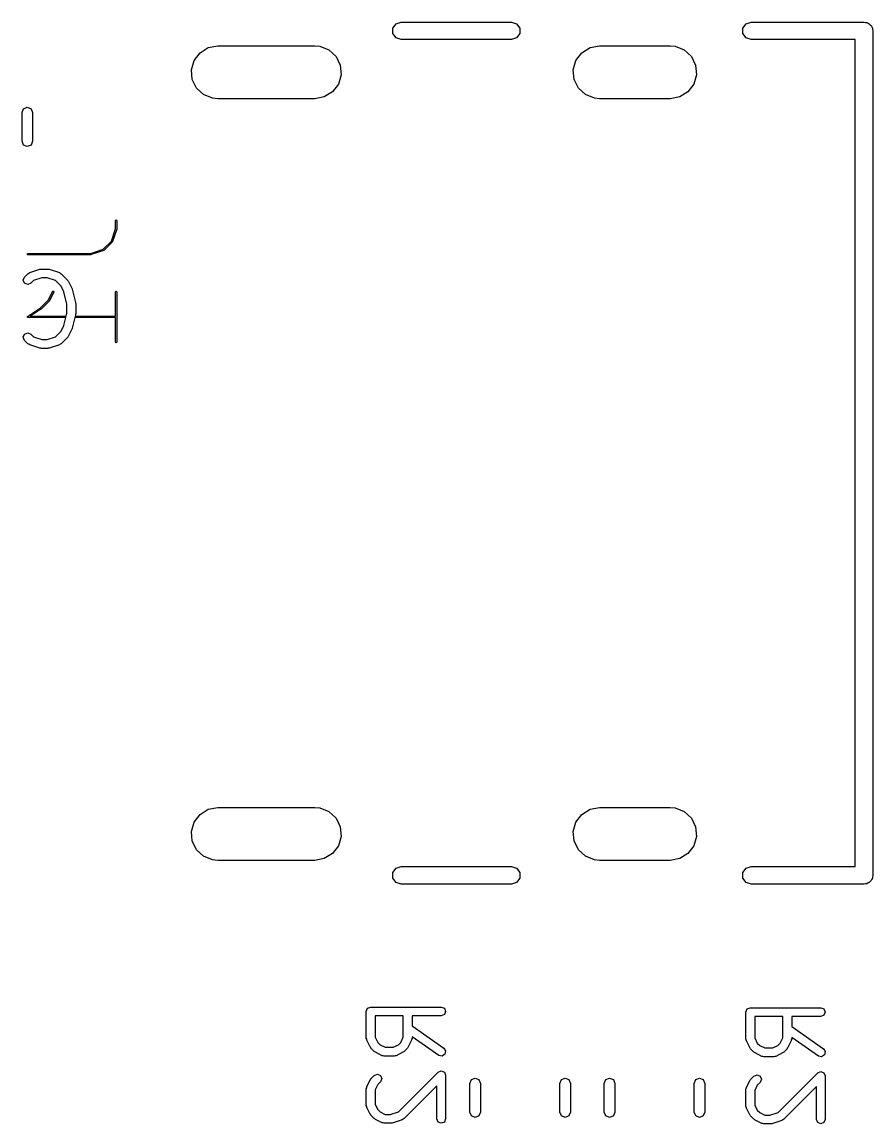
# Model space of a CAD drawing. Extents: x 0.03 to 2.09, y 0.22 to 4.14.
# Drawn here: x 1.6437 to 2.0236, y 1.409 to 1.9012 of the extents above; entities that cross this region are included whole.
import ezdxf

# ---------------------------------------------------------------- set-up
doc = ezdxf.new("R2010")
doc.units = 0
doc.header["$MEASUREMENT"] = 0
doc.layers.add('BLACK', color=7, linetype='CONTINUOUS')

msp = doc.modelspace()

# ---------------------------------------------------------------- linework, layer by layer
at = {"layer": 'BLACK', "linetype": 'CONTINUOUS'}
for p, q in [((1.80925, 1.89846), (1.81068, 1.90043)), ((1.81068, 1.90043), (1.81299, 1.90118)), ((1.81299, 1.90118), (1.8622, 1.90118)), ((1.8622, 1.90118), (1.86452, 1.90043)), ((1.86452, 1.90043), (1.86595, 1.89846)), ((1.96555, 1.89846), (1.96698, 1.90043)), ((1.96698, 1.90043), (1.96929, 1.90118)), ((1.96929, 1.90118), (2.01969, 1.90118)), ((2.01969, 1.90118), (2.02028, 1.90099)), ((2.02028, 1.90099), (2.0209, 1.90099)), ((2.0209, 1.90099), (2.02141, 1.90062)), ((2.02141, 1.90062), (2.022, 1.90043)), ((2.022, 1.90043), (2.02237, 1.89992)), ((2.02237, 1.89992), (2.02287, 1.89956)), ((1.80925, 1.89603), (1.80925, 1.89846)), ((1.81068, 1.89406), (1.80925, 1.89603)), ((1.86595, 1.89603), (1.86452, 1.89406)), ((1.86595, 1.89846), (1.86595, 1.89603)), ((1.96555, 1.89603), (1.96555, 1.89846)), ((1.96698, 1.89406), (1.96555, 1.89603)), ((2.02287, 1.89956), (2.02306, 1.89897)), ((2.02306, 1.89897), (2.02343, 1.89846)), ((2.02343, 1.89846), (2.02343, 1.89784)), ((2.02343, 1.89784), (2.02362, 1.89724)), ((2.02362, 1.89724), (2.02362, 1.52008)), ((1.72685, 1.88976), (1.7311, 1.89055)), ((1.7311, 1.89055), (1.77441, 1.89055)), ((1.77441, 1.89055), (1.7767, 1.89033)), ((1.7767, 1.89033), (1.78072, 1.88872)), ((1.81299, 1.89331), (1.81068, 1.89406)), ((1.8622, 1.89331), (1.81299, 1.89331)), ((1.86452, 1.89406), (1.8622, 1.89331)), ((1.89732, 1.88976), (1.90157, 1.89055)), ((1.90157, 1.89055), (1.93307, 1.89055)), ((1.93307, 1.89055), (1.93536, 1.89033)), ((1.93536, 1.89033), (1.93938, 1.88872)), ((1.96929, 1.89331), (1.96698, 1.89406)), ((2.01575, 1.89331), (1.96929, 1.89331)), ((2.01575, 1.52402), (2.01575, 1.89331)), ((1.72055, 1.88405), (1.72317, 1.88749)), ((1.72317, 1.88749), (1.72685, 1.88976)), ((1.78072, 1.88872), (1.78389, 1.88578)), ((1.78389, 1.88578), (1.78579, 1.8819)), ((1.89102, 1.88405), (1.89364, 1.88749)), ((1.89364, 1.88749), (1.89732, 1.88976)), ((1.93938, 1.88872), (1.94255, 1.88578)), ((1.94255, 1.88578), (1.94445, 1.8819)), ((1.71935, 1.87989), (1.72055, 1.88405)), ((1.78579, 1.8819), (1.78616, 1.87759)), ((1.88982, 1.87989), (1.89102, 1.88405)), ((1.94445, 1.8819), (1.94483, 1.87759)), ((1.71972, 1.87558), (1.71935, 1.87989)), ((1.72162, 1.8717), (1.71972, 1.87558)), ((1.78616, 1.87759), (1.78496, 1.87343)), ((1.89019, 1.87558), (1.88982, 1.87989)), ((1.89209, 1.8717), (1.89019, 1.87558)), ((1.94483, 1.87759), (1.94362, 1.87343)), ((1.72479, 1.86876), (1.72162, 1.8717)), ((1.78496, 1.87343), (1.78234, 1.86999)), ((1.89526, 1.86876), (1.89209, 1.8717)), ((1.94362, 1.87343), (1.941, 1.86999)), ((1.72881, 1.86715), (1.72479, 1.86876)), ((1.7311, 1.86693), (1.72881, 1.86715)), ((1.77441, 1.86693), (1.7311, 1.86693)), ((1.77866, 1.86772), (1.77441, 1.86693)), ((1.78234, 1.86999), (1.77866, 1.86772)), ((1.89928, 1.86715), (1.89526, 1.86876)), ((1.90157, 1.86693), (1.89928, 1.86715)), ((1.93307, 1.86693), (1.90157, 1.86693)), ((1.93732, 1.86772), (1.93307, 1.86693)), ((1.941, 1.86999), (1.93732, 1.86772)), ((1.6437, 1.86074), (1.64439, 1.86241)), ((1.6437, 1.84792), (1.6437, 1.86074)), ((1.64439, 1.86241), (1.64606, 1.8631)), ((1.64606, 1.8631), (1.64773, 1.86241)), ((1.64773, 1.86241), (1.64843, 1.86074)), ((1.64843, 1.86074), (1.64843, 1.84792)), ((1.64439, 1.84625), (1.6437, 1.84792)), ((1.64606, 1.84556), (1.64439, 1.84625)), ((1.64773, 1.84625), (1.64606, 1.84556)), ((1.64843, 1.84792), (1.64773, 1.84625)), ((1.68543, 1.81257), (1.68551, 1.81278)), ((1.68543, 1.80887), (1.68543, 1.81257)), ((1.68551, 1.81278), (1.68572, 1.81287)), ((1.68572, 1.81287), (1.68593, 1.81278)), ((1.68593, 1.81278), (1.68602, 1.81257)), ((1.68602, 1.81257), (1.68602, 1.80882)), ((1.68359, 1.80336), (1.68543, 1.80887)), ((1.686, 1.80873), (1.68413, 1.8031)), ((1.68602, 1.80882), (1.686, 1.80878)), ((1.686, 1.80878), (1.686, 1.80873)), ((1.67994, 1.79971), (1.68359, 1.80336)), ((1.68406, 1.80299), (1.68031, 1.79924)), ((1.68408, 1.80305), (1.68406, 1.80299)), ((1.68413, 1.8031), (1.68408, 1.80305)), ((1.64606, 1.79757), (1.64614, 1.79778)), ((1.64614, 1.79736), (1.64606, 1.79757)), ((1.64614, 1.79778), (1.64635, 1.79787)), ((1.64635, 1.79728), (1.64614, 1.79736)), ((1.64635, 1.79787), (1.67443, 1.79787)), ((1.67448, 1.79728), (1.64635, 1.79728)), ((1.67443, 1.79787), (1.67994, 1.79971)), ((1.67452, 1.7973), (1.67448, 1.79728)), ((1.67457, 1.79729), (1.67452, 1.7973)), ((1.68019, 1.79917), (1.67457, 1.79729)), ((1.68024, 1.79921), (1.68019, 1.79917)), ((1.68031, 1.79924), (1.68024, 1.79921)), ((1.64426, 1.7859), (1.64484, 1.78729)), ((1.64484, 1.78729), (1.64634, 1.78879)), ((1.64634, 1.78879), (1.64676, 1.78897)), ((1.64676, 1.78897), (1.64711, 1.78927)), ((1.64711, 1.78927), (1.65161, 1.79077)), ((1.65255, 1.78693), (1.64879, 1.78568)), ((1.65161, 1.79077), (1.65193, 1.79075)), ((1.65193, 1.79075), (1.65223, 1.79087)), ((1.65223, 1.79087), (1.65523, 1.79087)), ((1.65491, 1.78693), (1.65255, 1.78693)), ((1.65867, 1.78568), (1.65491, 1.78693)), ((1.65523, 1.79087), (1.65553, 1.79075)), ((1.65553, 1.79075), (1.65585, 1.79077)), ((1.65585, 1.79077), (1.66035, 1.78927)), ((1.66035, 1.78927), (1.6607, 1.78897)), ((1.6607, 1.78897), (1.66112, 1.78879)), ((1.66112, 1.78879), (1.66412, 1.78579)), ((1.64484, 1.78451), (1.64426, 1.7859)), ((1.64623, 1.78393), (1.64484, 1.78451)), ((1.64762, 1.78451), (1.64623, 1.78393)), ((1.64879, 1.78568), (1.64762, 1.78451)), ((1.66111, 1.78324), (1.65867, 1.78568)), ((1.66237, 1.78072), (1.66111, 1.78324)), ((1.66412, 1.78579), (1.66425, 1.78549)), ((1.66425, 1.78549), (1.66449, 1.78528)), ((1.66449, 1.78528), (1.66599, 1.78228)), ((1.66599, 1.78228), (1.66601, 1.78206)), ((1.66601, 1.78206), (1.66614, 1.78188)), ((1.66614, 1.78188), (1.66764, 1.77588)), ((1.65179, 1.77343), (1.65548, 1.77712)), ((1.65594, 1.77674), (1.65219, 1.77299)), ((1.65548, 1.77712), (1.65734, 1.78083)), ((1.65595, 1.77679), (1.65594, 1.77674)), ((1.65599, 1.77682), (1.65595, 1.77679)), ((1.65787, 1.78057), (1.65599, 1.77682)), ((1.65734, 1.78083), (1.65751, 1.78098)), ((1.65751, 1.78098), (1.65773, 1.78096)), ((1.65773, 1.78096), (1.65788, 1.78079)), ((1.65788, 1.78079), (1.65787, 1.78057)), ((1.66376, 1.77516), (1.66237, 1.78072)), ((1.68543, 1.7807), (1.68551, 1.78091)), ((1.68543, 1.76975), (1.68543, 1.7807)), ((1.68551, 1.78091), (1.68572, 1.78099)), ((1.68572, 1.78099), (1.68593, 1.78091)), ((1.68593, 1.78091), (1.68602, 1.7807)), ((1.68602, 1.7807), (1.68602, 1.7582)), ((1.64619, 1.7697), (1.65179, 1.77343)), ((1.65214, 1.77295), (1.64733, 1.76975)), ((1.65216, 1.77298), (1.65214, 1.77295)), ((1.65219, 1.77299), (1.65216, 1.77298)), ((1.66376, 1.77115), (1.66376, 1.77516)), ((1.66764, 1.77588), (1.6676, 1.77563)), ((1.6676, 1.77563), (1.6677, 1.7754)), ((1.6677, 1.7754), (1.6677, 1.7709)), ((1.64606, 1.76951), (1.64611, 1.76958)), ((1.64607, 1.76948), (1.64606, 1.76951)), ((1.64606, 1.76945), (1.64607, 1.76948)), ((1.64609, 1.76937), (1.64606, 1.76945)), ((1.64611, 1.76929), (1.64609, 1.76937)), ((1.64611, 1.76958), (1.64614, 1.76966)), ((1.64613, 1.76927), (1.64611, 1.76929)), ((1.64614, 1.76924), (1.64613, 1.76927)), ((1.64614, 1.76966), (1.64617, 1.76967)), ((1.64622, 1.76921), (1.64614, 1.76924)), ((1.64617, 1.76967), (1.64619, 1.7697)), ((1.6463, 1.76916), (1.64622, 1.76921)), ((1.64633, 1.76917), (1.6463, 1.76916)), ((1.64635, 1.76916), (1.64633, 1.76917)), ((1.66326, 1.76916), (1.64635, 1.76916)), ((1.64733, 1.76975), (1.66341, 1.76975)), ((1.66237, 1.76559), (1.66326, 1.76916)), ((1.66341, 1.76975), (1.66376, 1.77115)), ((1.66732, 1.76916), (1.66614, 1.76443)), ((1.68543, 1.76916), (1.66732, 1.76916)), ((1.66764, 1.77043), (1.66747, 1.76975)), ((1.66747, 1.76975), (1.68543, 1.76975)), ((1.6677, 1.7709), (1.6676, 1.77067)), ((1.6676, 1.77067), (1.66764, 1.77043)), ((1.68543, 1.7582), (1.68543, 1.76916)), ((1.64484, 1.7618), (1.64623, 1.76237)), ((1.64623, 1.76237), (1.64762, 1.7618)), ((1.65867, 1.76063), (1.66111, 1.76307)), ((1.66111, 1.76307), (1.66237, 1.76559)), ((1.66599, 1.76402), (1.66449, 1.76102)), ((1.66601, 1.76425), (1.66599, 1.76402)), ((1.66614, 1.76443), (1.66601, 1.76425)), ((1.64426, 1.7604), (1.64484, 1.7618)), ((1.64484, 1.75901), (1.64426, 1.7604)), ((1.64634, 1.75751), (1.64484, 1.75901)), ((1.64676, 1.75734), (1.64634, 1.75751)), ((1.64711, 1.75704), (1.64676, 1.75734)), ((1.65161, 1.75554), (1.64711, 1.75704)), ((1.64762, 1.7618), (1.64879, 1.76063)), ((1.64879, 1.76063), (1.65255, 1.75937)), ((1.65255, 1.75937), (1.65491, 1.75937)), ((1.65491, 1.75937), (1.65867, 1.76063)), ((1.66035, 1.75704), (1.65585, 1.75554)), ((1.6607, 1.75734), (1.66035, 1.75704)), ((1.66112, 1.75751), (1.6607, 1.75734)), ((1.66412, 1.76051), (1.66112, 1.75751)), ((1.66425, 1.76081), (1.66412, 1.76051)), ((1.66449, 1.76102), (1.66425, 1.76081)), ((1.68551, 1.75799), (1.68543, 1.7582)), ((1.68572, 1.75791), (1.68551, 1.75799)), ((1.68593, 1.75799), (1.68572, 1.75791)), ((1.68602, 1.7582), (1.68593, 1.75799)), ((1.65193, 1.75556), (1.65161, 1.75554)), ((1.65223, 1.75544), (1.65193, 1.75556)), ((1.65523, 1.75544), (1.65223, 1.75544)), ((1.65553, 1.75556), (1.65523, 1.75544)), ((1.65585, 1.75554), (1.65553, 1.75556)), ((1.72685, 1.5496), (1.7311, 1.55039)), ((1.7311, 1.55039), (1.77441, 1.55039)), ((1.77441, 1.55039), (1.7767, 1.55017)), ((1.89732, 1.5496), (1.90157, 1.55039)), ((1.90157, 1.55039), (1.93307, 1.55039)), ((1.93307, 1.55039), (1.93536, 1.55017)), ((1.72055, 1.54389), (1.72317, 1.54733)), ((1.72317, 1.54733), (1.72685, 1.5496)), ((1.7767, 1.55017), (1.78072, 1.54857)), ((1.78072, 1.54857), (1.78389, 1.54562)), ((1.78389, 1.54562), (1.78579, 1.54174)), ((1.89102, 1.54389), (1.89364, 1.54733)), ((1.89364, 1.54733), (1.89732, 1.5496)), ((1.93536, 1.55017), (1.93938, 1.54857)), ((1.93938, 1.54857), (1.94255, 1.54562)), ((1.94255, 1.54562), (1.94445, 1.54174)), ((1.71935, 1.53974), (1.72055, 1.54389)), ((1.78579, 1.54174), (1.78616, 1.53743)), ((1.88982, 1.53974), (1.89102, 1.54389)), ((1.94445, 1.54174), (1.94483, 1.53743)), ((1.71972, 1.53543), (1.71935, 1.53974)), ((1.78616, 1.53743), (1.78496, 1.53328)), ((1.89019, 1.53543), (1.88982, 1.53974)), ((1.94483, 1.53743), (1.94362, 1.53328)), ((1.72162, 1.53154), (1.71972, 1.53543)), ((1.72479, 1.5286), (1.72162, 1.53154)), ((1.78496, 1.53328), (1.78234, 1.52983)), ((1.89209, 1.53154), (1.89019, 1.53543)), ((1.89526, 1.5286), (1.89209, 1.53154)), ((1.94362, 1.53328), (1.941, 1.52983)), ((1.72881, 1.527), (1.72479, 1.5286)), ((1.7311, 1.52677), (1.72881, 1.527)), ((1.77441, 1.52677), (1.7311, 1.52677)), ((1.77866, 1.52756), (1.77441, 1.52677)), ((1.78234, 1.52983), (1.77866, 1.52756)), ((1.89928, 1.527), (1.89526, 1.5286)), ((1.90157, 1.52677), (1.89928, 1.527)), ((1.93307, 1.52677), (1.90157, 1.52677)), ((1.93732, 1.52756), (1.93307, 1.52677)), ((1.941, 1.52983), (1.93732, 1.52756)), ((1.80925, 1.5213), (1.81068, 1.52326)), ((1.80925, 1.51886), (1.80925, 1.5213)), ((1.81068, 1.52326), (1.81299, 1.52402)), ((1.81299, 1.52402), (1.8622, 1.52402)), ((1.8622, 1.52402), (1.86452, 1.52326)), ((1.86452, 1.52326), (1.86595, 1.5213)), ((1.86595, 1.5213), (1.86595, 1.51886)), ((1.96555, 1.5213), (1.96698, 1.52326)), ((1.96555, 1.51886), (1.96555, 1.5213)), ((1.96698, 1.52326), (1.96929, 1.52402)), ((1.96929, 1.52402), (2.01575, 1.52402)), ((1.81068, 1.51689), (1.80925, 1.51886)), ((1.81299, 1.51614), (1.81068, 1.51689)), ((1.8622, 1.51614), (1.81299, 1.51614)), ((1.86452, 1.51689), (1.8622, 1.51614)), ((1.86595, 1.51886), (1.86452, 1.51689)), ((1.96698, 1.51689), (1.96555, 1.51886)), ((1.96929, 1.51614), (1.96698, 1.51689)), ((2.01969, 1.51614), (1.96929, 1.51614)), ((2.02028, 1.51633), (2.01969, 1.51614)), ((2.0209, 1.51633), (2.02028, 1.51633)), ((2.02141, 1.5167), (2.0209, 1.51633)), ((2.022, 1.51689), (2.02141, 1.5167)), ((2.02237, 1.5174), (2.022, 1.51689)), ((2.02287, 1.51776), (2.02237, 1.5174)), ((2.02306, 1.51836), (2.02287, 1.51776)), ((2.02343, 1.51886), (2.02306, 1.51836)), ((2.02362, 1.52008), (2.02343, 1.51949)), ((2.02343, 1.51949), (2.02343, 1.51886)), ((1.79741, 1.45931), (1.79798, 1.4607)), ((1.79741, 1.44731), (1.79741, 1.45931)), ((1.79798, 1.4607), (1.79937, 1.46128)), ((1.79937, 1.46128), (1.83087, 1.46128)), ((1.80134, 1.45734), (1.80134, 1.44777)), ((1.8139, 1.45734), (1.80134, 1.45734)), ((1.8139, 1.44777), (1.8139, 1.45734)), ((1.83087, 1.45734), (1.81784, 1.45734)), ((1.81784, 1.45734), (1.81784, 1.45283)), ((1.83087, 1.46128), (1.83226, 1.4607)), ((1.83226, 1.45792), (1.83087, 1.45734)), ((1.83226, 1.4607), (1.83284, 1.45931)), ((1.83284, 1.45931), (1.83226, 1.45792)), ((1.96691, 1.45901), (1.96748, 1.4604)), ((1.96691, 1.44701), (1.96691, 1.45901)), ((1.96748, 1.4604), (1.96887, 1.46098)), ((1.96887, 1.46098), (2.00037, 1.46098)), ((1.97084, 1.45704), (1.97084, 1.44748)), ((1.9834, 1.45704), (1.97084, 1.45704)), ((1.9834, 1.44748), (1.9834, 1.45704)), ((2.00037, 1.45704), (1.98734, 1.45704)), ((1.98734, 1.45704), (1.98734, 1.45254)), ((2.00037, 1.46098), (2.00176, 1.4604)), ((2.00176, 1.45762), (2.00037, 1.45704)), ((2.00176, 1.4604), (2.00234, 1.45901)), ((2.00234, 1.45901), (2.00176, 1.45762)), ((1.81784, 1.45283), (1.832, 1.44292)), ((1.98734, 1.45254), (2.0015, 1.44263)), ((1.79758, 1.44689), (1.79741, 1.44731)), ((1.79761, 1.44643), (1.79758, 1.44689)), ((1.80134, 1.44777), (1.80249, 1.44548)), ((1.81275, 1.44548), (1.8139, 1.44777)), ((1.81767, 1.44689), (1.81763, 1.44643)), ((1.81784, 1.44731), (1.81767, 1.44689)), ((1.82974, 1.4397), (1.81784, 1.44803)), ((1.81784, 1.44803), (1.81784, 1.44731)), ((1.96708, 1.44659), (1.96691, 1.44701)), ((1.97084, 1.44748), (1.97199, 1.44518)), ((1.98225, 1.44518), (1.9834, 1.44748)), ((1.98734, 1.44701), (1.98717, 1.44659)), ((1.99924, 1.4394), (1.98734, 1.44773)), ((1.98734, 1.44773), (1.98734, 1.44701)), ((1.79911, 1.44343), (1.79761, 1.44643)), ((1.79936, 1.44322), (1.79911, 1.44343)), ((1.79948, 1.44292), (1.79936, 1.44322)), ((1.80098, 1.44142), (1.79948, 1.44292)), ((1.80249, 1.44548), (1.80354, 1.44443)), ((1.80354, 1.44443), (1.80584, 1.44328)), ((1.80584, 1.44328), (1.80941, 1.44328)), ((1.80941, 1.44328), (1.81171, 1.44443)), ((1.81171, 1.44443), (1.81275, 1.44548)), ((1.81576, 1.44292), (1.81426, 1.44142)), ((1.81589, 1.44322), (1.81576, 1.44292)), ((1.81613, 1.44343), (1.81589, 1.44322)), ((1.81763, 1.44643), (1.81613, 1.44343)), ((1.832, 1.44292), (1.83281, 1.44165)), ((1.96711, 1.44613), (1.96708, 1.44659)), ((1.96861, 1.44313), (1.96711, 1.44613)), ((1.96886, 1.44292), (1.96861, 1.44313)), ((1.96898, 1.44262), (1.96886, 1.44292)), ((1.97048, 1.44112), (1.96898, 1.44262)), ((1.97199, 1.44518), (1.97304, 1.44413)), ((1.97304, 1.44413), (1.97534, 1.44298)), ((1.97534, 1.44298), (1.97891, 1.44298)), ((1.97891, 1.44298), (1.98121, 1.44413)), ((1.98121, 1.44413), (1.98225, 1.44518)), ((1.98526, 1.44262), (1.98376, 1.44112)), ((1.98539, 1.44292), (1.98526, 1.44262)), ((1.98563, 1.44313), (1.98539, 1.44292)), ((1.98713, 1.44613), (1.98563, 1.44313)), ((1.98717, 1.44659), (1.98713, 1.44613)), ((2.0015, 1.44263), (2.00231, 1.44136)), ((1.80128, 1.44129), (1.80098, 1.44142)), ((1.80149, 1.44105), (1.80128, 1.44129)), ((1.80449, 1.43955), (1.80149, 1.44105)), ((1.80495, 1.43952), (1.80449, 1.43955)), ((1.80537, 1.43934), (1.80495, 1.43952)), ((1.80987, 1.43934), (1.80537, 1.43934)), ((1.8103, 1.43952), (1.80987, 1.43934)), ((1.81075, 1.43955), (1.8103, 1.43952)), ((1.81375, 1.44105), (1.81075, 1.43955)), ((1.81397, 1.44129), (1.81375, 1.44105)), ((1.81426, 1.44142), (1.81397, 1.44129)), ((1.83121, 1.43937), (1.82974, 1.4397)), ((1.83248, 1.44018), (1.83121, 1.43937)), ((1.83281, 1.44165), (1.83248, 1.44018)), ((1.97078, 1.441), (1.97048, 1.44112)), ((1.97099, 1.44075), (1.97078, 1.441)), ((1.97399, 1.43925), (1.97099, 1.44075)), ((1.97445, 1.43922), (1.97399, 1.43925)), ((1.97487, 1.43905), (1.97445, 1.43922)), ((1.97937, 1.43905), (1.97487, 1.43905)), ((1.9798, 1.43922), (1.97937, 1.43905)), ((1.98025, 1.43925), (1.9798, 1.43922)), ((1.98325, 1.44075), (1.98025, 1.43925)), ((1.98347, 1.441), (1.98325, 1.44075)), ((1.98376, 1.44112), (1.98347, 1.441)), ((2.00071, 1.43908), (1.99924, 1.4394)), ((2.00198, 1.43989), (2.00071, 1.43908)), ((2.00231, 1.44136), (2.00198, 1.43989)), ((1.81181, 1.41453), (1.82948, 1.4322)), ((1.82948, 1.4322), (1.83087, 1.43278)), ((1.83087, 1.43278), (1.83226, 1.4322)), ((1.83226, 1.4322), (1.83284, 1.43081)), ((1.99898, 1.43191), (2.00037, 1.43249)), ((2.00037, 1.43249), (2.00176, 1.43191)), ((1.79761, 1.42569), (1.79911, 1.42869)), ((1.79911, 1.42869), (1.79936, 1.4289)), ((1.79936, 1.4289), (1.79948, 1.4292)), ((1.79948, 1.4292), (1.80098, 1.4307)), ((1.80098, 1.4307), (1.80237, 1.43128)), ((1.80237, 1.43128), (1.80377, 1.4307)), ((1.80377, 1.42792), (1.80249, 1.42665)), ((1.80377, 1.4307), (1.80434, 1.42931)), ((1.80434, 1.42931), (1.80377, 1.42792)), ((1.83284, 1.43081), (1.83284, 1.41131)), ((1.84368, 1.42718), (1.84437, 1.42885)), ((1.84368, 1.41436), (1.84368, 1.42718)), ((1.84437, 1.42885), (1.84604, 1.42954)), ((1.84604, 1.42954), (1.84771, 1.42885)), ((1.84771, 1.42885), (1.84841, 1.42718)), ((1.84841, 1.42718), (1.84841, 1.41436)), ((1.88384, 1.42718), (1.88453, 1.42885)), ((1.88384, 1.41436), (1.88384, 1.42718)), ((1.88453, 1.42885), (1.8862, 1.42954)), ((1.8862, 1.42954), (1.88787, 1.42885)), ((1.88787, 1.42885), (1.88856, 1.42718)), ((1.88856, 1.42718), (1.88856, 1.41436)), ((1.90368, 1.42718), (1.90437, 1.42885)), ((1.90368, 1.41436), (1.90368, 1.42718)), ((1.90437, 1.42885), (1.90604, 1.42954)), ((1.90604, 1.42954), (1.90771, 1.42885)), ((1.90771, 1.42885), (1.90841, 1.42718)), ((1.90841, 1.42718), (1.90841, 1.41436)), ((1.94384, 1.42718), (1.94453, 1.42885)), ((1.94384, 1.41436), (1.94384, 1.42718)), ((1.94453, 1.42885), (1.9462, 1.42954)), ((1.9462, 1.42954), (1.94787, 1.42885)), ((1.94787, 1.42885), (1.94856, 1.42718)), ((1.94856, 1.42718), (1.94856, 1.41436)), ((1.96711, 1.4254), (1.96861, 1.4284)), ((1.96861, 1.4284), (1.96886, 1.42861)), ((1.96886, 1.42861), (1.96898, 1.42891)), ((1.96898, 1.42891), (1.97048, 1.43041)), ((1.97048, 1.43041), (1.97187, 1.43099)), ((1.97187, 1.43099), (1.97327, 1.43041)), ((1.97327, 1.42762), (1.97199, 1.42635)), ((1.97327, 1.43041), (1.97384, 1.42902)), ((1.97384, 1.42902), (1.97327, 1.42762)), ((1.98131, 1.41424), (1.99898, 1.43191)), ((2.00176, 1.43191), (2.00234, 1.43052)), ((2.00234, 1.43052), (2.00234, 1.41102)), ((1.79741, 1.42481), (1.79758, 1.42524)), ((1.79741, 1.41731), (1.79741, 1.42481)), ((1.79758, 1.42524), (1.79761, 1.42569)), ((1.80249, 1.42665), (1.80134, 1.42435)), ((1.80134, 1.42435), (1.80134, 1.41778)), ((1.8289, 1.42606), (1.81426, 1.41142)), ((1.8289, 1.41131), (1.8289, 1.42606)), ((1.96691, 1.42452), (1.96708, 1.42494)), ((1.96691, 1.41702), (1.96691, 1.42452)), ((1.96708, 1.42494), (1.96711, 1.4254)), ((1.97199, 1.42635), (1.97084, 1.42405)), ((1.97084, 1.42405), (1.97084, 1.41748)), ((1.9984, 1.42576), (1.98376, 1.41113)), ((1.9984, 1.41102), (1.9984, 1.42576)), ((1.80134, 1.41778), (1.80249, 1.41548)), ((1.97084, 1.41748), (1.97199, 1.41518)), ((1.79758, 1.41689), (1.79741, 1.41731)), ((1.79761, 1.41643), (1.79758, 1.41689)), ((1.79911, 1.41343), (1.79761, 1.41643)), ((1.79936, 1.41322), (1.79911, 1.41343)), ((1.79948, 1.41292), (1.79936, 1.41322)), ((1.80098, 1.41142), (1.79948, 1.41292)), ((1.80249, 1.41548), (1.80354, 1.41443)), ((1.80354, 1.41443), (1.80584, 1.41328)), ((1.80584, 1.41328), (1.80805, 1.41328)), ((1.80805, 1.41328), (1.81181, 1.41453)), ((1.84437, 1.41269), (1.84368, 1.41436)), ((1.84604, 1.412), (1.84437, 1.41269)), ((1.84771, 1.41269), (1.84604, 1.412)), ((1.84841, 1.41436), (1.84771, 1.41269)), ((1.88453, 1.41269), (1.88384, 1.41436)), ((1.8862, 1.412), (1.88453, 1.41269)), ((1.88787, 1.41269), (1.8862, 1.412)), ((1.88856, 1.41436), (1.88787, 1.41269)), ((1.90437, 1.41269), (1.90368, 1.41436)), ((1.90604, 1.412), (1.90437, 1.41269)), ((1.90771, 1.41269), (1.90604, 1.412)), ((1.90841, 1.41436), (1.90771, 1.41269)), ((1.94453, 1.41269), (1.94384, 1.41436)), ((1.9462, 1.412), (1.94453, 1.41269)), ((1.94787, 1.41269), (1.9462, 1.412)), ((1.94856, 1.41436), (1.94787, 1.41269)), ((1.96708, 1.41659), (1.96691, 1.41702)), ((1.96711, 1.41614), (1.96708, 1.41659)), ((1.96861, 1.41314), (1.96711, 1.41614)), ((1.96886, 1.41293), (1.96861, 1.41314)), ((1.96898, 1.41263), (1.96886, 1.41293)), ((1.97048, 1.41113), (1.96898, 1.41263)), ((1.97199, 1.41518), (1.97304, 1.41414)), ((1.97304, 1.41414), (1.97534, 1.41299)), ((1.97534, 1.41299), (1.97755, 1.41299)), ((1.97755, 1.41299), (1.98131, 1.41424)), ((1.80128, 1.4113), (1.80098, 1.41142)), ((1.80149, 1.41105), (1.80128, 1.4113)), ((1.80449, 1.40955), (1.80149, 1.41105)), ((1.80495, 1.40952), (1.80449, 1.40955)), ((1.80537, 1.40935), (1.80495, 1.40952)), ((1.80837, 1.40935), (1.80537, 1.40935)), ((1.80867, 1.40947), (1.80837, 1.40935)), ((1.809, 1.40945), (1.80867, 1.40947)), ((1.81349, 1.41095), (1.809, 1.40945)), ((1.81384, 1.41125), (1.81349, 1.41095)), ((1.81426, 1.41142), (1.81384, 1.41125)), ((1.82948, 1.40992), (1.8289, 1.41131)), ((1.83087, 1.40935), (1.82948, 1.40992)), ((1.83226, 1.40992), (1.83087, 1.40935)), ((1.83284, 1.41131), (1.83226, 1.40992)), ((1.97078, 1.411), (1.97048, 1.41113)), ((1.97099, 1.41076), (1.97078, 1.411)), ((1.97399, 1.40926), (1.97099, 1.41076)), ((1.97445, 1.40923), (1.97399, 1.40926)), ((1.97487, 1.40905), (1.97445, 1.40923)), ((1.97787, 1.40905), (1.97487, 1.40905)), ((1.97817, 1.40917), (1.97787, 1.40905)), ((1.9785, 1.40915), (1.97817, 1.40917)), ((1.98299, 1.41065), (1.9785, 1.40915)), ((1.98334, 1.41095), (1.98299, 1.41065)), ((1.98376, 1.41113), (1.98334, 1.41095)), ((1.99898, 1.40963), (1.9984, 1.41102)), ((2.00037, 1.40905), (1.99898, 1.40963)), ((2.00176, 1.40963), (2.00037, 1.40905)), ((2.00234, 1.41102), (2.00176, 1.40963))]:
    msp.add_line(p, q, dxfattribs=at)

doc.saveas('drawing.dxf')
